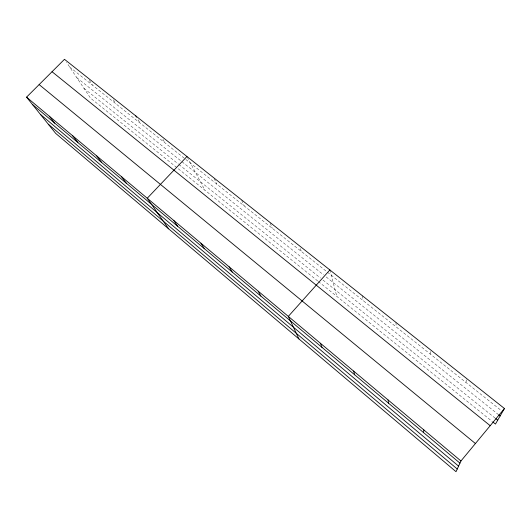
<?xml version="1.0" encoding="UTF-8"?>
<svg xmlns="http://www.w3.org/2000/svg" width="531" height="531" viewBox="0 0 531 531"><rect width="100%" height="100%" fill="white"/><g stroke="black" fill="none" stroke-linecap="round" stroke-linejoin="round"><path stroke-width="0.4" stroke-dasharray="2.65 1.99" d="M430.422 354.157L430.814 350.068M465.873 382.373L466.955 378.749M69.634 66.986L326.791 271.666M327.428 272.177L501.35 410.616M76.829 77.705L181.323 161.205M181.967 161.723L323.625 274.912M326.167 276.943L498.861 414.943M83.925 88.279L178.29 163.979M178.92 164.484L320.432 277.992M322.974 280.029L495.124 418.116M317.724 280.999L90.529 98.122L66.634 62.505M318.354 281.51L492.257 421.495M89.327 80.354L92.427 85.126M113.388 99.801L115.884 103.797M138.093 119.774L140.031 123.019M162.931 139.348L164.902 142.812M187.304 157.176L204.933 190.211M214.099 178.496L216.933 184.23M241.698 200.406L244.174 205.909M270.226 223.113L272.277 228.277M300.347 248.568L301.289 251.369M329.87 269.947L336.78 296.344M362.341 295.721L363.171 300.626M395.967 322.41L396.206 326.923"/><path stroke-width="0.8" d="M423.572 432.606L423.844 429.904M504.45 408.512L460.954 460.981L456.016 471.687L55.702 133.407L26.55 97.153L64.483 59.313L504.45 408.512L495.456 424.063L492.901 422.012M329.87 269.947L288.32 316.396L298.953 338.964M186.952 156.512L147.246 198.242L168.632 228.841M498.861 414.943L500.142 415.965M495.768 418.634L497.7 420.18M52.045 71.725L490.206 425.696M39.141 84.588L475.418 443.538M26.55 97.153L460.954 460.981M32.318 104.328L459.959 463.138M40.369 114.344L458.585 466.118M48.314 124.221L457.251 469.019M49.277 116.189L54.779 123.172M72.674 135.783L77.898 142.573M96.781 155.975L101.7 162.546M121.626 176.783L126.225 183.122M173.677 220.378L177.56 226.193M200.957 243.225L204.442 248.747M135.763 115.884L136.54 117.185M229.126 266.821L232.193 272.031M258.232 291.2L260.84 296.072M320.405 343.265L321.992 347.38M353.639 371.103L354.655 374.78M388.101 399.962L388.493 403.175"/></g></svg>
